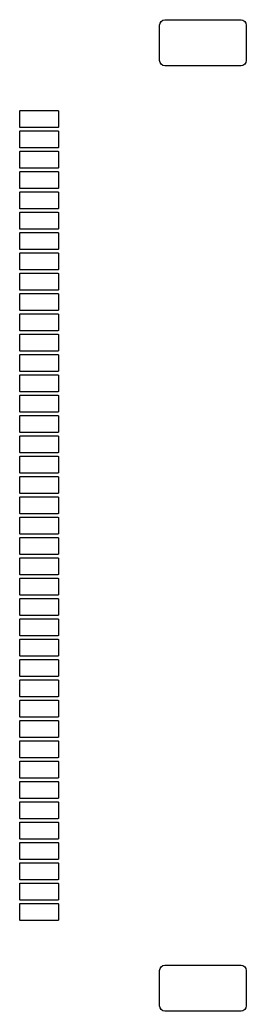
# Model space of a CAD drawing. Header units: inches. Extents: x 2.95 to 6.15, y -3.5 to -1.73.
# Drawn here: x 5.976 to 6.152, y -3.041 to -2.274 of the extents above; entities that cross this region are included whole.
import ezdxf

# ---------------------------------------------------------------- set-up
doc = ezdxf.new("R2010")
doc.units = ezdxf.units.IN
doc.header["$MEASUREMENT"] = 0
doc.layers.add('F.Mask', color=201, linetype='CONTINUOUS', true_color=0xd864ff)

msp = doc.modelspace()

# ---------------------------------------------------------------- linework, layer by layer
at = {"layer": 'F.Mask', "linetype": 'CONTINUOUS'}
for p, q in [((6.08457, -2.27756), (6.08487, -2.27602)), ((6.08457, -2.30512), (6.08457, -2.27756)), ((6.08487, -2.27602), (6.08574, -2.27472)), ((6.08574, -2.27472), (6.08705, -2.27385)), ((6.08705, -2.27385), (6.08858, -2.27354)), ((6.08858, -2.27354), (6.14764, -2.27354)), ((6.14764, -2.27354), (6.14917, -2.27385)), ((6.14917, -2.27385), (6.15048, -2.27472)), ((6.15048, -2.27472), (6.15135, -2.27602)), ((6.15135, -2.27602), (6.15165, -2.27756)), ((6.15165, -2.27756), (6.15165, -2.30512)), ((6.08487, -2.30665), (6.08457, -2.30512)), ((6.08574, -2.30796), (6.08487, -2.30665)), ((6.08705, -2.30883), (6.08574, -2.30796)), ((6.08858, -2.30913), (6.08705, -2.30883)), ((6.14764, -2.30913), (6.08858, -2.30913)), ((6.14917, -2.30883), (6.14764, -2.30913)), ((6.15048, -2.30796), (6.14917, -2.30883)), ((6.15135, -2.30665), (6.15048, -2.30796)), ((6.15165, -2.30512), (6.15135, -2.30665)), ((5.97618, -2.34409), (5.97624, -2.34396)), ((5.97618, -2.35669), (5.97618, -2.34409)), ((5.97624, -2.34396), (5.97638, -2.3439)), ((5.97638, -2.3439), (6.00591, -2.3439)), ((6.00591, -2.3439), (6.00604, -2.34396)), ((6.00604, -2.34396), (6.0061, -2.34409)), ((6.0061, -2.34409), (6.0061, -2.35669)), ((5.97624, -2.35683), (5.97618, -2.35669)), ((5.97638, -2.35689), (5.97624, -2.35683)), ((6.00591, -2.35689), (5.97638, -2.35689)), ((6.00604, -2.35683), (6.00591, -2.35689)), ((6.0061, -2.35669), (6.00604, -2.35683)), ((5.97618, -2.35984), (5.97624, -2.3597)), ((5.97618, -2.37244), (5.97618, -2.35984)), ((5.97624, -2.3597), (5.97638, -2.35965)), ((5.97638, -2.35965), (6.00591, -2.35965)), ((6.00591, -2.35965), (6.00604, -2.3597)), ((6.00604, -2.3597), (6.0061, -2.35984)), ((6.0061, -2.35984), (6.0061, -2.37244)), ((5.97624, -2.37258), (5.97618, -2.37244)), ((5.97638, -2.37264), (5.97624, -2.37258)), ((6.00591, -2.37264), (5.97638, -2.37264)), ((6.00604, -2.37258), (6.00591, -2.37264)), ((6.0061, -2.37244), (6.00604, -2.37258)), ((5.97618, -2.37559), (5.97624, -2.37545)), ((5.97618, -2.38819), (5.97618, -2.37559)), ((5.97624, -2.37545), (5.97638, -2.37539)), ((5.97638, -2.37539), (6.00591, -2.37539)), ((6.00591, -2.37539), (6.00604, -2.37545)), ((6.00604, -2.37545), (6.0061, -2.37559)), ((6.0061, -2.37559), (6.0061, -2.38819)), ((5.97624, -2.38833), (5.97618, -2.38819)), ((5.97618, -2.39134), (5.97624, -2.3912)), ((5.97618, -2.40394), (5.97618, -2.39134)), ((5.97638, -2.38839), (5.97624, -2.38833)), ((5.97624, -2.3912), (5.97638, -2.39114)), ((6.00591, -2.38839), (5.97638, -2.38839)), ((5.97638, -2.39114), (6.00591, -2.39114)), ((6.00604, -2.38833), (6.00591, -2.38839)), ((6.00591, -2.39114), (6.00604, -2.3912)), ((6.0061, -2.38819), (6.00604, -2.38833)), ((6.00604, -2.3912), (6.0061, -2.39134)), ((6.0061, -2.39134), (6.0061, -2.40394)), ((5.97624, -2.40408), (5.97618, -2.40394)), ((5.97618, -2.40709), (5.97624, -2.40695)), ((5.97618, -2.41969), (5.97618, -2.40709)), ((5.97638, -2.40413), (5.97624, -2.40408)), ((5.97624, -2.40695), (5.97638, -2.40689)), ((6.00591, -2.40413), (5.97638, -2.40413)), ((5.97638, -2.40689), (6.00591, -2.40689)), ((6.00604, -2.40408), (6.00591, -2.40413)), ((6.00591, -2.40689), (6.00604, -2.40695)), ((6.0061, -2.40394), (6.00604, -2.40408)), ((6.00604, -2.40695), (6.0061, -2.40709)), ((6.0061, -2.40709), (6.0061, -2.41969)), ((5.97624, -2.41982), (5.97618, -2.41969)), ((5.97618, -2.42283), (5.97624, -2.4227)), ((5.97618, -2.43543), (5.97618, -2.42283)), ((5.97638, -2.41988), (5.97624, -2.41982)), ((5.97624, -2.4227), (5.97638, -2.42264)), ((6.00591, -2.41988), (5.97638, -2.41988)), ((5.97638, -2.42264), (6.00591, -2.42264)), ((6.00604, -2.41982), (6.00591, -2.41988)), ((6.00591, -2.42264), (6.00604, -2.4227)), ((6.0061, -2.41969), (6.00604, -2.41982)), ((6.00604, -2.4227), (6.0061, -2.42283)), ((6.0061, -2.42283), (6.0061, -2.43543)), ((5.97624, -2.43557), (5.97618, -2.43543)), ((5.97618, -2.43858), (5.97624, -2.43844)), ((5.97618, -2.45118), (5.97618, -2.43858)), ((5.97638, -2.43563), (5.97624, -2.43557)), ((5.97624, -2.43844), (5.97638, -2.43839)), ((6.00591, -2.43563), (5.97638, -2.43563)), ((5.97638, -2.43839), (6.00591, -2.43839)), ((6.00604, -2.43557), (6.00591, -2.43563)), ((6.00591, -2.43839), (6.00604, -2.43844)), ((6.0061, -2.43543), (6.00604, -2.43557)), ((6.00604, -2.43844), (6.0061, -2.43858)), ((6.0061, -2.43858), (6.0061, -2.45118)), ((5.97624, -2.45132), (5.97618, -2.45118)), ((5.97618, -2.45433), (5.97624, -2.45419)), ((5.97618, -2.46693), (5.97618, -2.45433)), ((5.97638, -2.45138), (5.97624, -2.45132)), ((5.97624, -2.45419), (5.97638, -2.45413)), ((6.00591, -2.45138), (5.97638, -2.45138)), ((5.97638, -2.45413), (6.00591, -2.45413)), ((6.00604, -2.45132), (6.00591, -2.45138)), ((6.00591, -2.45413), (6.00604, -2.45419)), ((6.0061, -2.45118), (6.00604, -2.45132)), ((6.00604, -2.45419), (6.0061, -2.45433)), ((6.0061, -2.45433), (6.0061, -2.46693)), ((5.97624, -2.46707), (5.97618, -2.46693)), ((5.97618, -2.47008), (5.97624, -2.46994)), ((5.97618, -2.48268), (5.97618, -2.47008)), ((5.97638, -2.46713), (5.97624, -2.46707)), ((5.97624, -2.46994), (5.97638, -2.46988)), ((6.00591, -2.46713), (5.97638, -2.46713)), ((5.97638, -2.46988), (6.00591, -2.46988)), ((6.00604, -2.46707), (6.00591, -2.46713)), ((6.00591, -2.46988), (6.00604, -2.46994)), ((6.0061, -2.46693), (6.00604, -2.46707)), ((6.00604, -2.46994), (6.0061, -2.47008)), ((6.0061, -2.47008), (6.0061, -2.48268)), ((5.97624, -2.48282), (5.97618, -2.48268)), ((5.97618, -2.48583), (5.97624, -2.48569)), ((5.97618, -2.49843), (5.97618, -2.48583)), ((5.97638, -2.48287), (5.97624, -2.48282)), ((5.97624, -2.48569), (5.97638, -2.48563)), ((6.00591, -2.48287), (5.97638, -2.48287)), ((5.97638, -2.48563), (6.00591, -2.48563)), ((6.00604, -2.48282), (6.00591, -2.48287)), ((6.00591, -2.48563), (6.00604, -2.48569)), ((6.0061, -2.48268), (6.00604, -2.48282)), ((6.00604, -2.48569), (6.0061, -2.48583)), ((6.0061, -2.48583), (6.0061, -2.49843)), ((5.97624, -2.49856), (5.97618, -2.49843)), ((5.97618, -2.50157), (5.97624, -2.50144)), ((5.97618, -2.51417), (5.97618, -2.50157)), ((5.97638, -2.49862), (5.97624, -2.49856)), ((5.97624, -2.50144), (5.97638, -2.50138)), ((6.00591, -2.49862), (5.97638, -2.49862)), ((5.97638, -2.50138), (6.00591, -2.50138)), ((6.00604, -2.49856), (6.00591, -2.49862)), ((6.00591, -2.50138), (6.00604, -2.50144)), ((6.0061, -2.49843), (6.00604, -2.49856)), ((6.00604, -2.50144), (6.0061, -2.50157)), ((6.0061, -2.50157), (6.0061, -2.51417)), ((5.97624, -2.51431), (5.97618, -2.51417)), ((5.97618, -2.51732), (5.97624, -2.51718)), ((5.97618, -2.52992), (5.97618, -2.51732)), ((5.97638, -2.51437), (5.97624, -2.51431)), ((5.97624, -2.51718), (5.97638, -2.51713)), ((6.00591, -2.51437), (5.97638, -2.51437)), ((5.97638, -2.51713), (6.00591, -2.51713)), ((6.00604, -2.51431), (6.00591, -2.51437)), ((6.00591, -2.51713), (6.00604, -2.51718)), ((6.0061, -2.51417), (6.00604, -2.51431)), ((6.00604, -2.51718), (6.0061, -2.51732)), ((6.0061, -2.51732), (6.0061, -2.52992)), ((5.97624, -2.53006), (5.97618, -2.52992)), ((5.97618, -2.53307), (5.97624, -2.53293)), ((5.97618, -2.54567), (5.97618, -2.53307)), ((5.97638, -2.53012), (5.97624, -2.53006)), ((5.97624, -2.53293), (5.97638, -2.53287)), ((6.00591, -2.53012), (5.97638, -2.53012)), ((5.97638, -2.53287), (6.00591, -2.53287)), ((6.00604, -2.53006), (6.00591, -2.53012)), ((6.00591, -2.53287), (6.00604, -2.53293)), ((6.0061, -2.52992), (6.00604, -2.53006)), ((6.00604, -2.53293), (6.0061, -2.53307)), ((6.0061, -2.53307), (6.0061, -2.54567)), ((5.97624, -2.54581), (5.97618, -2.54567)), ((5.97618, -2.54882), (5.97624, -2.54868)), ((5.97618, -2.56142), (5.97618, -2.54882)), ((5.97638, -2.54587), (5.97624, -2.54581)), ((5.97624, -2.54868), (5.97638, -2.54862)), ((6.00591, -2.54587), (5.97638, -2.54587)), ((5.97638, -2.54862), (6.00591, -2.54862)), ((6.00604, -2.54581), (6.00591, -2.54587)), ((6.00591, -2.54862), (6.00604, -2.54868)), ((6.0061, -2.54567), (6.00604, -2.54581)), ((6.00604, -2.54868), (6.0061, -2.54882)), ((6.0061, -2.54882), (6.0061, -2.56142)), ((5.97624, -2.56156), (5.97618, -2.56142)), ((5.97618, -2.56457), (5.97624, -2.56443)), ((5.97618, -2.57717), (5.97618, -2.56457)), ((5.97638, -2.56161), (5.97624, -2.56156)), ((5.97624, -2.56443), (5.97638, -2.56437)), ((6.00591, -2.56161), (5.97638, -2.56161)), ((5.97638, -2.56437), (6.00591, -2.56437)), ((6.00604, -2.56156), (6.00591, -2.56161)), ((6.00591, -2.56437), (6.00604, -2.56443)), ((6.0061, -2.56142), (6.00604, -2.56156)), ((6.00604, -2.56443), (6.0061, -2.56457)), ((6.0061, -2.56457), (6.0061, -2.57717)), ((5.97624, -2.5773), (5.97618, -2.57717)), ((5.97638, -2.57736), (5.97624, -2.5773)), ((6.00591, -2.57736), (5.97638, -2.57736)), ((6.00604, -2.5773), (6.00591, -2.57736)), ((6.0061, -2.57717), (6.00604, -2.5773)), ((5.97618, -2.58031), (5.97624, -2.58018)), ((5.97618, -2.59291), (5.97618, -2.58031)), ((5.97624, -2.58018), (5.97638, -2.58012)), ((5.97638, -2.58012), (6.00591, -2.58012)), ((6.00591, -2.58012), (6.00604, -2.58018)), ((6.00604, -2.58018), (6.0061, -2.58031)), ((6.0061, -2.58031), (6.0061, -2.59291)), ((5.97624, -2.59305), (5.97618, -2.59291)), ((5.97638, -2.59311), (5.97624, -2.59305)), ((6.00591, -2.59311), (5.97638, -2.59311)), ((6.00604, -2.59305), (6.00591, -2.59311)), ((6.0061, -2.59291), (6.00604, -2.59305)), ((5.97618, -2.59606), (5.97624, -2.59592)), ((5.97618, -2.60866), (5.97618, -2.59606)), ((5.97624, -2.59592), (5.97638, -2.59587)), ((5.97638, -2.59587), (6.00591, -2.59587)), ((6.00591, -2.59587), (6.00604, -2.59592)), ((6.00604, -2.59592), (6.0061, -2.59606)), ((6.0061, -2.59606), (6.0061, -2.60866)), ((5.97624, -2.6088), (5.97618, -2.60866)), ((5.97638, -2.60886), (5.97624, -2.6088)), ((6.00591, -2.60886), (5.97638, -2.60886)), ((6.00604, -2.6088), (6.00591, -2.60886)), ((6.0061, -2.60866), (6.00604, -2.6088)), ((5.97618, -2.61181), (5.97624, -2.61167)), ((5.97618, -2.62441), (5.97618, -2.61181)), ((5.97624, -2.61167), (5.97638, -2.61161)), ((5.97638, -2.61161), (6.00591, -2.61161)), ((6.00591, -2.61161), (6.00604, -2.61167)), ((6.00604, -2.61167), (6.0061, -2.61181)), ((6.0061, -2.61181), (6.0061, -2.62441)), ((5.97624, -2.62455), (5.97618, -2.62441)), ((5.97638, -2.62461), (5.97624, -2.62455)), ((6.00591, -2.62461), (5.97638, -2.62461)), ((6.00604, -2.62455), (6.00591, -2.62461)), ((6.0061, -2.62441), (6.00604, -2.62455)), ((5.97618, -2.62756), (5.97624, -2.62742)), ((5.97618, -2.64016), (5.97618, -2.62756)), ((5.97624, -2.62742), (5.97638, -2.62736)), ((5.97638, -2.62736), (6.00591, -2.62736)), ((6.00591, -2.62736), (6.00604, -2.62742)), ((6.00604, -2.62742), (6.0061, -2.62756)), ((6.0061, -2.62756), (6.0061, -2.64016)), ((5.97624, -2.6403), (5.97618, -2.64016)), ((5.97638, -2.64035), (5.97624, -2.6403)), ((6.00591, -2.64035), (5.97638, -2.64035)), ((6.00604, -2.6403), (6.00591, -2.64035)), ((6.0061, -2.64016), (6.00604, -2.6403)), ((5.97618, -2.64331), (5.97624, -2.64317)), ((5.97618, -2.65591), (5.97618, -2.64331)), ((5.97624, -2.64317), (5.97638, -2.64311)), ((5.97638, -2.64311), (6.00591, -2.64311)), ((6.00591, -2.64311), (6.00604, -2.64317)), ((6.00604, -2.64317), (6.0061, -2.64331)), ((6.0061, -2.64331), (6.0061, -2.65591)), ((5.97624, -2.65604), (5.97618, -2.65591)), ((5.97638, -2.6561), (5.97624, -2.65604)), ((6.00591, -2.6561), (5.97638, -2.6561)), ((6.00604, -2.65604), (6.00591, -2.6561)), ((6.0061, -2.65591), (6.00604, -2.65604)), ((5.97618, -2.65906), (5.97624, -2.65892)), ((5.97618, -2.67165), (5.97618, -2.65906)), ((5.97624, -2.65892), (5.97638, -2.65886)), ((5.97638, -2.65886), (6.00591, -2.65886)), ((6.00591, -2.65886), (6.00604, -2.65892)), ((6.00604, -2.65892), (6.0061, -2.65906)), ((6.0061, -2.65906), (6.0061, -2.67165)), ((5.97624, -2.67179), (5.97618, -2.67165)), ((5.97638, -2.67185), (5.97624, -2.67179)), ((6.00591, -2.67185), (5.97638, -2.67185)), ((6.00604, -2.67179), (6.00591, -2.67185)), ((6.0061, -2.67165), (6.00604, -2.67179)), ((5.97618, -2.6748), (5.97624, -2.67466)), ((5.97618, -2.6874), (5.97618, -2.6748)), ((5.97624, -2.67466), (5.97638, -2.67461)), ((5.97638, -2.67461), (6.00591, -2.67461)), ((6.00591, -2.67461), (6.00604, -2.67466)), ((6.00604, -2.67466), (6.0061, -2.6748)), ((6.0061, -2.6748), (6.0061, -2.6874)), ((5.97624, -2.68754), (5.97618, -2.6874)), ((5.97638, -2.6876), (5.97624, -2.68754)), ((6.00604, -2.68754), (6.00591, -2.6876)), ((6.0061, -2.6874), (6.00604, -2.68754)), ((5.97618, -2.69055), (5.97624, -2.69041)), ((5.97618, -2.70315), (5.97618, -2.69055)), ((5.97624, -2.69041), (5.97638, -2.69035)), ((6.00591, -2.6876), (5.97638, -2.6876)), ((5.97638, -2.69035), (6.00591, -2.69035)), ((6.00591, -2.69035), (6.00604, -2.69041)), ((6.00604, -2.69041), (6.0061, -2.69055)), ((6.0061, -2.69055), (6.0061, -2.70315)), ((5.97624, -2.70329), (5.97618, -2.70315)), ((5.97618, -2.7063), (5.97624, -2.70616)), ((5.97618, -2.7189), (5.97618, -2.7063)), ((5.97638, -2.70335), (5.97624, -2.70329)), ((5.97624, -2.70616), (5.97638, -2.7061)), ((6.00591, -2.70335), (5.97638, -2.70335)), ((5.97638, -2.7061), (6.00591, -2.7061)), ((6.00604, -2.70329), (6.00591, -2.70335)), ((6.00591, -2.7061), (6.00604, -2.70616)), ((6.0061, -2.70315), (6.00604, -2.70329)), ((6.00604, -2.70616), (6.0061, -2.7063)), ((6.0061, -2.7063), (6.0061, -2.7189)), ((5.97624, -2.71904), (5.97618, -2.7189)), ((5.97618, -2.72205), (5.97624, -2.72191)), ((5.97618, -2.73465), (5.97618, -2.72205)), ((5.97638, -2.71909), (5.97624, -2.71904)), ((5.97624, -2.72191), (5.97638, -2.72185)), ((6.00591, -2.71909), (5.97638, -2.71909)), ((5.97638, -2.72185), (6.00591, -2.72185)), ((6.00604, -2.71904), (6.00591, -2.71909)), ((6.00591, -2.72185), (6.00604, -2.72191)), ((6.0061, -2.7189), (6.00604, -2.71904)), ((6.00604, -2.72191), (6.0061, -2.72205)), ((6.0061, -2.72205), (6.0061, -2.73465)), ((5.97624, -2.73478), (5.97618, -2.73465)), ((5.97618, -2.7378), (5.97624, -2.73766)), ((5.97618, -2.75039), (5.97618, -2.7378)), ((5.97638, -2.73484), (5.97624, -2.73478)), ((5.97624, -2.73766), (5.97638, -2.7376)), ((6.00591, -2.73484), (5.97638, -2.73484)), ((5.97638, -2.7376), (6.00591, -2.7376)), ((6.00604, -2.73478), (6.00591, -2.73484)), ((6.00591, -2.7376), (6.00604, -2.73766)), ((6.0061, -2.73465), (6.00604, -2.73478)), ((6.00604, -2.73766), (6.0061, -2.7378)), ((6.0061, -2.7378), (6.0061, -2.75039)), ((5.97624, -2.75053), (5.97618, -2.75039)), ((5.97618, -2.75354), (5.97624, -2.7534)), ((5.97618, -2.76614), (5.97618, -2.75354)), ((5.97638, -2.75059), (5.97624, -2.75053)), ((5.97624, -2.7534), (5.97638, -2.75335)), ((6.00591, -2.75059), (5.97638, -2.75059)), ((5.97638, -2.75335), (6.00591, -2.75335)), ((6.00604, -2.75053), (6.00591, -2.75059)), ((6.00591, -2.75335), (6.00604, -2.7534)), ((6.0061, -2.75039), (6.00604, -2.75053)), ((6.00604, -2.7534), (6.0061, -2.75354)), ((6.0061, -2.75354), (6.0061, -2.76614)), ((5.97624, -2.76628), (5.97618, -2.76614)), ((5.97618, -2.76929), (5.97624, -2.76915)), ((5.97618, -2.78189), (5.97618, -2.76929)), ((5.97638, -2.76634), (5.97624, -2.76628)), ((5.97624, -2.76915), (5.97638, -2.76909)), ((6.00591, -2.76634), (5.97638, -2.76634)), ((5.97638, -2.76909), (6.00591, -2.76909)), ((6.00604, -2.76628), (6.00591, -2.76634)), ((6.00591, -2.76909), (6.00604, -2.76915)), ((6.0061, -2.76614), (6.00604, -2.76628)), ((6.00604, -2.76915), (6.0061, -2.76929)), ((6.0061, -2.76929), (6.0061, -2.78189)), ((5.97624, -2.78203), (5.97618, -2.78189)), ((5.97618, -2.78504), (5.97624, -2.7849)), ((5.97618, -2.79764), (5.97618, -2.78504)), ((5.97638, -2.78209), (5.97624, -2.78203)), ((5.97624, -2.7849), (5.97638, -2.78484)), ((6.00591, -2.78209), (5.97638, -2.78209)), ((5.97638, -2.78484), (6.00591, -2.78484)), ((6.00604, -2.78203), (6.00591, -2.78209)), ((6.00591, -2.78484), (6.00604, -2.7849)), ((6.0061, -2.78189), (6.00604, -2.78203)), ((6.00604, -2.7849), (6.0061, -2.78504)), ((6.0061, -2.78504), (6.0061, -2.79764)), ((5.97624, -2.79778), (5.97618, -2.79764)), ((5.97618, -2.80079), (5.97624, -2.80065)), ((5.97618, -2.81339), (5.97618, -2.80079)), ((5.97638, -2.79783), (5.97624, -2.79778)), ((5.97624, -2.80065), (5.97638, -2.80059)), ((6.00591, -2.79783), (5.97638, -2.79783)), ((5.97638, -2.80059), (6.00591, -2.80059)), ((6.00604, -2.79778), (6.00591, -2.79783)), ((6.00591, -2.80059), (6.00604, -2.80065)), ((6.0061, -2.79764), (6.00604, -2.79778)), ((6.00604, -2.80065), (6.0061, -2.80079)), ((6.0061, -2.80079), (6.0061, -2.81339)), ((5.97624, -2.81353), (5.97618, -2.81339)), ((5.97618, -2.81654), (5.97624, -2.8164)), ((5.97618, -2.82913), (5.97618, -2.81654)), ((5.97638, -2.81358), (5.97624, -2.81353)), ((5.97624, -2.8164), (5.97638, -2.81634)), ((6.00591, -2.81358), (5.97638, -2.81358)), ((5.97638, -2.81634), (6.00591, -2.81634)), ((6.00604, -2.81353), (6.00591, -2.81358)), ((6.00591, -2.81634), (6.00604, -2.8164)), ((6.0061, -2.81339), (6.00604, -2.81353)), ((6.00604, -2.8164), (6.0061, -2.81654)), ((6.0061, -2.81654), (6.0061, -2.82913)), ((5.97624, -2.82927), (5.97618, -2.82913)), ((5.97618, -2.83228), (5.97624, -2.83214)), ((5.97618, -2.84488), (5.97618, -2.83228)), ((5.97638, -2.82933), (5.97624, -2.82927)), ((5.97624, -2.83214), (5.97638, -2.83209)), ((6.00591, -2.82933), (5.97638, -2.82933)), ((5.97638, -2.83209), (6.00591, -2.83209)), ((6.00604, -2.82927), (6.00591, -2.82933)), ((6.00591, -2.83209), (6.00604, -2.83214)), ((6.0061, -2.82913), (6.00604, -2.82927)), ((6.00604, -2.83214), (6.0061, -2.83228)), ((6.0061, -2.83228), (6.0061, -2.84488)), ((5.97624, -2.84502), (5.97618, -2.84488)), ((5.97618, -2.84803), (5.97624, -2.84789)), ((5.97618, -2.86063), (5.97618, -2.84803)), ((5.97638, -2.84508), (5.97624, -2.84502)), ((5.97624, -2.84789), (5.97638, -2.84783)), ((6.00591, -2.84508), (5.97638, -2.84508)), ((5.97638, -2.84783), (6.00591, -2.84783)), ((6.00604, -2.84502), (6.00591, -2.84508)), ((6.00591, -2.84783), (6.00604, -2.84789)), ((6.0061, -2.84488), (6.00604, -2.84502)), ((6.00604, -2.84789), (6.0061, -2.84803)), ((6.0061, -2.84803), (6.0061, -2.86063)), ((5.97624, -2.86077), (5.97618, -2.86063)), ((5.97618, -2.86378), (5.97624, -2.86364)), ((5.97618, -2.87638), (5.97618, -2.86378)), ((5.97638, -2.86083), (5.97624, -2.86077)), ((5.97624, -2.86364), (5.97638, -2.86358)), ((6.00591, -2.86083), (5.97638, -2.86083)), ((5.97638, -2.86358), (6.00591, -2.86358)), ((6.00604, -2.86077), (6.00591, -2.86083)), ((6.00591, -2.86358), (6.00604, -2.86364)), ((6.0061, -2.86063), (6.00604, -2.86077)), ((6.00604, -2.86364), (6.0061, -2.86378)), ((6.0061, -2.86378), (6.0061, -2.87638)), ((5.97624, -2.87652), (5.97618, -2.87638)), ((5.97618, -2.87953), (5.97624, -2.87939)), ((5.97618, -2.89213), (5.97618, -2.87953)), ((5.97638, -2.87657), (5.97624, -2.87652)), ((5.97624, -2.87939), (5.97638, -2.87933)), ((6.00591, -2.87657), (5.97638, -2.87657)), ((5.97638, -2.87933), (6.00591, -2.87933)), ((6.00604, -2.87652), (6.00591, -2.87657)), ((6.00591, -2.87933), (6.00604, -2.87939)), ((6.0061, -2.87638), (6.00604, -2.87652)), ((6.00604, -2.87939), (6.0061, -2.87953)), ((6.0061, -2.87953), (6.0061, -2.89213)), ((5.97624, -2.89227), (5.97618, -2.89213)), ((5.97638, -2.89232), (5.97624, -2.89227)), ((6.00591, -2.89232), (5.97638, -2.89232)), ((6.00604, -2.89227), (6.00591, -2.89232)), ((6.0061, -2.89213), (6.00604, -2.89227)), ((5.97618, -2.89528), (5.97624, -2.89514)), ((5.97618, -2.90787), (5.97618, -2.89528)), ((5.97624, -2.89514), (5.97638, -2.89508)), ((5.97638, -2.89508), (6.00591, -2.89508)), ((6.00591, -2.89508), (6.00604, -2.89514)), ((6.00604, -2.89514), (6.0061, -2.89528)), ((6.0061, -2.89528), (6.0061, -2.90787)), ((5.97624, -2.90801), (5.97618, -2.90787)), ((5.97638, -2.90807), (5.97624, -2.90801)), ((6.00591, -2.90807), (5.97638, -2.90807)), ((6.00604, -2.90801), (6.00591, -2.90807)), ((6.0061, -2.90787), (6.00604, -2.90801)), ((5.97618, -2.91102), (5.97624, -2.91088)), ((5.97618, -2.92362), (5.97618, -2.91102)), ((5.97624, -2.91088), (5.97638, -2.91083)), ((5.97638, -2.91083), (6.00591, -2.91083)), ((6.00591, -2.91083), (6.00604, -2.91088)), ((6.00604, -2.91088), (6.0061, -2.91102)), ((6.0061, -2.91102), (6.0061, -2.92362)), ((5.97624, -2.92376), (5.97618, -2.92362)), ((5.97638, -2.92382), (5.97624, -2.92376)), ((6.00591, -2.92382), (5.97638, -2.92382)), ((6.00604, -2.92376), (6.00591, -2.92382)), ((6.0061, -2.92362), (6.00604, -2.92376)), ((5.97618, -2.92677), (5.97624, -2.92663)), ((5.97618, -2.93937), (5.97618, -2.92677)), ((5.97624, -2.92663), (5.97638, -2.92657)), ((5.97638, -2.92657), (6.00591, -2.92657)), ((6.00591, -2.92657), (6.00604, -2.92663)), ((6.00604, -2.92663), (6.0061, -2.92677)), ((6.0061, -2.92677), (6.0061, -2.93937)), ((5.97624, -2.93951), (5.97618, -2.93937)), ((5.97638, -2.93957), (5.97624, -2.93951)), ((6.00591, -2.93957), (5.97638, -2.93957)), ((6.00604, -2.93951), (6.00591, -2.93957)), ((6.0061, -2.93937), (6.00604, -2.93951)), ((5.97618, -2.94252), (5.97624, -2.94238)), ((5.97618, -2.95512), (5.97618, -2.94252)), ((5.97624, -2.94238), (5.97638, -2.94232)), ((5.97638, -2.94232), (6.00591, -2.94232)), ((6.00591, -2.94232), (6.00604, -2.94238)), ((6.00604, -2.94238), (6.0061, -2.94252)), ((6.0061, -2.94252), (6.0061, -2.95512)), ((5.97624, -2.95526), (5.97618, -2.95512)), ((5.97638, -2.95531), (5.97624, -2.95526)), ((6.00591, -2.95531), (5.97638, -2.95531)), ((6.00604, -2.95526), (6.00591, -2.95531)), ((6.0061, -2.95512), (6.00604, -2.95526)), ((5.97618, -2.95827), (5.97624, -2.95813)), ((5.97618, -2.97087), (5.97618, -2.95827)), ((5.97624, -2.95813), (5.97638, -2.95807)), ((5.97638, -2.95807), (6.00591, -2.95807)), ((6.00591, -2.95807), (6.00604, -2.95813)), ((6.00604, -2.95813), (6.0061, -2.95827)), ((6.0061, -2.95827), (6.0061, -2.97087)), ((5.97624, -2.97101), (5.97618, -2.97087)), ((5.97638, -2.97106), (5.97624, -2.97101)), ((6.00591, -2.97106), (5.97638, -2.97106)), ((6.00604, -2.97101), (6.00591, -2.97106)), ((6.0061, -2.97087), (6.00604, -2.97101)), ((6.08457, -3.00984), (6.08487, -3.00831)), ((6.08457, -3.0374), (6.08457, -3.00984)), ((6.08487, -3.00831), (6.08574, -3.007)), ((6.08574, -3.007), (6.08705, -3.00613)), ((6.08705, -3.00613), (6.08858, -3.00583)), ((6.08858, -3.00583), (6.14764, -3.00583)), ((6.14764, -3.00583), (6.14917, -3.00613)), ((6.14917, -3.00613), (6.15048, -3.007)), ((6.15048, -3.007), (6.15135, -3.00831)), ((6.15135, -3.00831), (6.15165, -3.00984)), ((6.15165, -3.00984), (6.15165, -3.0374)), ((6.08487, -3.03894), (6.08457, -3.0374)), ((6.08574, -3.04024), (6.08487, -3.03894)), ((6.08705, -3.04111), (6.08574, -3.04024)), ((6.15048, -3.04024), (6.14917, -3.04111)), ((6.15135, -3.03894), (6.15048, -3.04024)), ((6.15165, -3.0374), (6.15135, -3.03894)), ((6.08858, -3.04142), (6.08705, -3.04111)), ((6.14764, -3.04142), (6.08858, -3.04142)), ((6.14917, -3.04111), (6.14764, -3.04142))]:
    msp.add_line(p, q, dxfattribs=at)

doc.saveas('drawing.dxf')
